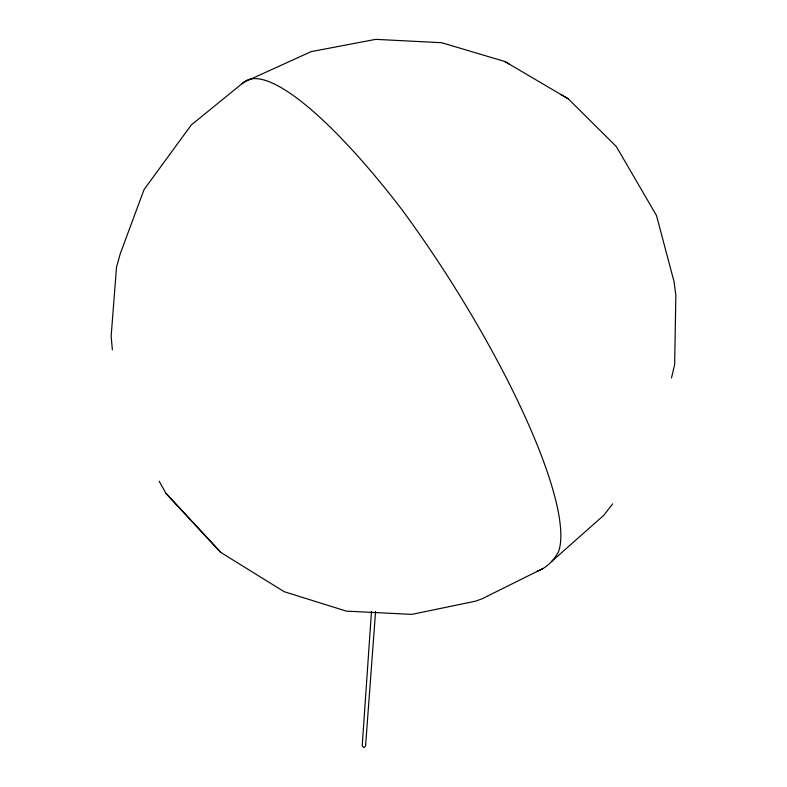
<?xml version="1.0" encoding="UTF-8"?>
<svg xmlns="http://www.w3.org/2000/svg" width="787" height="787" viewBox="0 0 787 787"><rect width="100%" height="100%" fill="white"/><g stroke="black" fill="none" stroke-linecap="round" stroke-linejoin="round"><path stroke-width="1.18" d="M371.484 611.381L362.197 745.987L363.869 747.65L365.562 746.017L375.576 611.42M671.478 377.947L674.656 364.558L675.846 295.312L674.056 281.667L656.486 215.54L616.319 146.539L568.253 98.828L561.052 94.588M612.66 503.847L603.855 515.239L551.5 561.623M542.991 568.509L481.969 598.838L475.545 601.189L411.788 614.381L346.388 611.125L284.137 591.676L220.813 552.464L165.988 493.38L159.131 481.182M568.253 98.828L504.792 61.494L441.684 42.714L375.733 39.35L311.121 51.627L243.724 82.32L191.29 124.956L144.051 189.598L120.263 253.719L116.515 267.098L111.154 336.216L112.374 349.851M504.792 61.494L509.169 64.081M165.988 493.38L220.813 552.464M242.121 83.845A295.302 66.62 57.3 0 1 402.295 210.099A294.948 66.364 57.4 0 1 558.475 551.825A795.234 171.527 59.5 0 1 536.508 571.549"/></g></svg>
